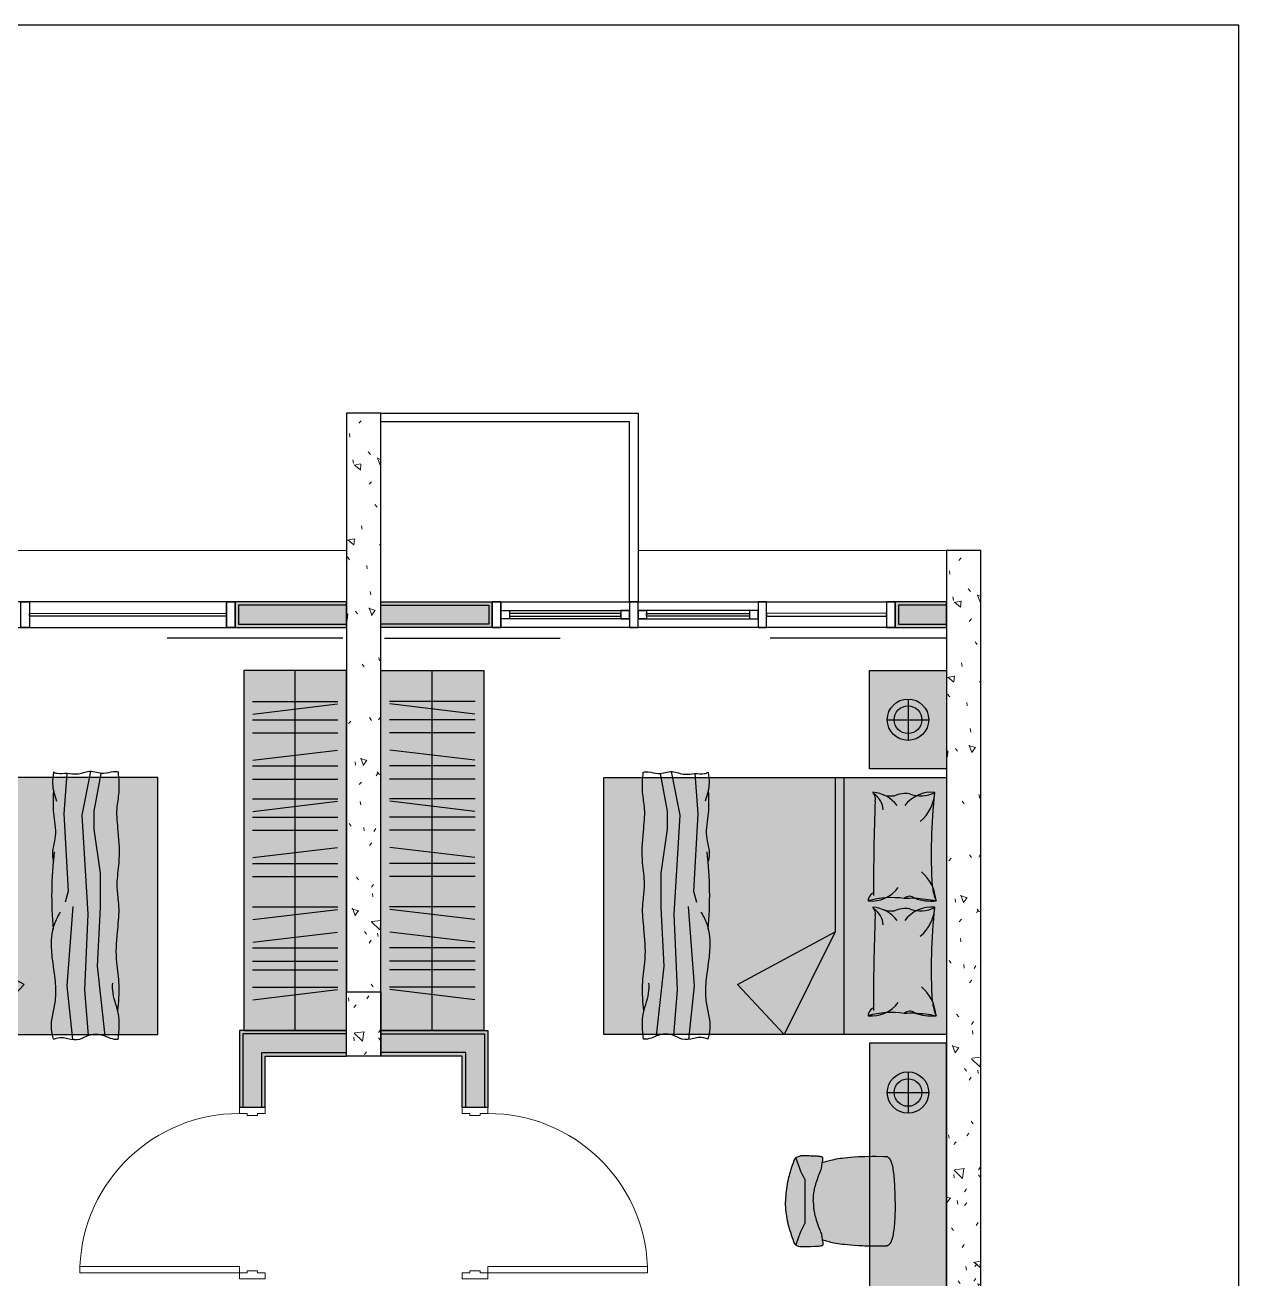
# Model space of a CAD drawing. Header units: millimetres. Extents: x 138979 to 257434, y 2210 to 57479.
# Drawn here: x 250354 to 257434, y 25142 to 32457 of the extents above; entities that cross this region are included whole.
import ezdxf

# ---------------------------------------------------------------- set-up
doc = ezdxf.new("R2010")
doc.units = ezdxf.units.MM
for name, color, linetype, lineweight in [('DOOR', 8, 'Continuous', 9), ('DOOR-CUT', 6, 'Continuous', 9), ('FLOOR', 6, 'Continuous', 9), ('WALL-FILL-4', 254, 'Continuous', 9), ('WALL-RETCUT-1', 1, 'Continuous', 25)]:
    doc.layers.add(name, color=color, linetype=linetype, lineweight=lineweight)
for name, color, linetype in [('GAR-DOOR', 4, 'Continuous'), ('GAR-FFE', 1, 'Continuous'), ('GAR-WINDOW', 4, 'Continuous')]:
    doc.layers.add(name, color=color, linetype=linetype)
doc.linetypes.add('BATTING', pattern='A,0.00254,-2.54,[134,ltypeshp.shx,S=2.54,R=0,X=-2.54,Y=0],-5.08,[134,ltypeshp.shx,S=2.54,R=180,X=2.54,Y=0],-2.54', length=10.16254)
pattern_1 = [(50, (215745.34, 15644.05), (437.242, -38.254), [45.72, -502.92]), (355, (215745.34, 15644.05), (-84.58, 458.537), [36.576, -402.336]), (100.451, (215781.78, 15640.86), (352.66, 420.28), [38.856, -427.416]), (46.184, (215745.34, 15765.97), (650.59, -100.9), [68.58, -754.38]), (96.636, (215799.56, 15757.56), (569.77, 593.83), [58.28, -641.12]), (351.184, (215745.34, 15766), (569.77, 593.82), [54.86, -603.5]), (21, (215806.3, 15735.5), (363.875, -245.437), [45.72, -502.92]), (326, (215806.3, 15735.5), (148.325, 442.05), [36.576, -402.336]), (71.451, (215836.62, 15715.04), (512.2, 196.61), [38.856, -427.416]), (37.5, (215745.34, 15644.05), (7.413, 202.932), [20.117, -377.342, 20.117, -792.175]), (37.5, (215745.34, 15644.05), (7.413, 202.932), [-417.576, -388.315, 20.117, -383.743]), (7.5, (215745.34, 15644.05), (160.367, 240.433), [20.117, -212.75, 20.117, -522.122]), (7.5, (215745.34, 15644.05), (160.367, 240.433), [-252.984, -368.198, 20.117, -133.807]), (327.5, (215609.4, 15644.05), (325.418, -13.749), [20.117, -132.283, 20.117, -1086.307]), (327.5, (215609.4, 15644.05), (325.418, -13.749), [-172.517, -455.37, 20.117, -610.82]), (317.5, (215548.44, 15644.05), (355.51, 61.024), [20.117, -178.003, 20.117, -743.712]), (317.5, (215548.44, 15644.05), (355.51, 61.024), [-218.237, -295.656, 20.117, -427.94])]

# ---------------------------------------------------------------- blocks, each defined once
blk = doc.blocks.new('A$Cc546654d')
at = {"layer": 'GAR-FFE', "extrusion": (0.022773, -0.026324, 0.999394)}
for p, q in [((0.2, 947.1, 5.6), (292.3, 1219.1, 6.1)), ((292.3, 1219.1, 6.1), (599.9, 649.8, -15.9)), ((599.9, 649.8, -15.9), (0.2, 947.1, 5.6)), ((1500, 649.8, -36.4), (599.9, 649.8, -15.9))]:
    blk.add_line(p, q, dxfattribs=at)
at = {"layer": 'GAR-FFE', "ltscale": 100000, "extrusion": (0.022773, -0.026324, 0.999394)}
blk.add_line((1500, 599.8, -37.7), (0, 599.8, -3.6), dxfattribs=at)
at = {"layer": 'GAR-FFE', "elevation": -3.6}
blk.add_lwpolyline([(1500, 0), (0, 0), (0, 2000), (1500, 2000)], close=True, dxfattribs=at)
at = {"layer": 'GAR-FFE', "extrusion": (0.022773, -0.026324, 0.999394)}
for points, elevation in [([(200, -65.1, -0.040806), (606.4, -435.8, -0.040806)], -25.2), ([(706.9, -503.4, -0.040806), (1113.4, -874.1, -0.040806)], -10)]:
    blk.add_lwpolyline(points, format="xyb", dxfattribs=dict(at, elevation=elevation))
for centre, radius, start, end in [((516, 132.1, -25.2), 194.1, 133.23035, 192.54922), ((-65.8, 481.9, -25.2), 494.9, 310.41323, 335.09602), ((343.3, 232.9, -25.2), 56.9, 350.57914, 45.64947), ((210.4, 100.2, -25.2), 244.6, 40.77866, 45.10742), ((1023, -306.2, -10), 194.1, 133.23035, 192.54922), ((441.2, 43.6, -10), 494.9, 310.41323, 335.09602), ((850.3, -205.4, -10), 56.9, 350.57914, 45.64947), ((717.4, -338.1, -10), 244.6, 40.77866, 45.10742), ((-10668.5, -12462.6, -25.2), 16831.9, 47.06818, 48.94633), ((800.2, -43.5, -25.2), 122.1, 232.64595, 285.49233), ((707.1, -24.5, -25.2), 194.1, 265.69142, 314.8022), ((843.8, -101.9, -25.2), 60.2, 217.75009, 270.02126), ((893.6, -351.7, -25.2), 183.1, 122.89028, 143.89704), ((-10161.6, -12900.9, -10), 16831.9, 47.06818, 48.94633), ((1307.1, -481.8, -10), 122.1, 232.64595, 285.49233), ((1214.1, -462.8, -10), 194.1, 265.69142, 314.8022), ((1350.8, -540.2, -10), 60.2, 217.75009, 270.02126), ((1400.6, -790, -10), 183.1, 122.89028, 143.89704), ((585.9, -192.2, -25.2), 167.9, 311.58357, 342.10336), ((1092.9, -630.5, -10), 167.9, 311.58357, 342.10336), ((-1596.6, 1566, -25.2), 2358.6, 320.23268, 321.72978), ((210.7, 101.5, -25.2), 44.6, 276.94898, 4.64673), ((473.5, -294.4, -25.2), 194.1, 313.23035, 12.54922), ((-1089.7, 1127.7, -10), 2358.6, 320.23268, 321.72978), ((717.6, -336.8, -10), 44.6, 276.94898, 4.64673), ((980.4, -732.7, -10), 194.1, 313.23035, 12.54922), ((372, -208.3, -25.2), 308, 120.42614, 143.81548), ((-925.5, 1226.6, -25.2), 1634.1, 309.93114, 314.31048), ((270.2, 169.2, -25.2), 244.6, 233.13323, 278.70142), ((779.1, -262.5, -25.2), 244.6, 179.53922, 225.10742), ((778.6, -474.4, -25.2), 176.5, 117.42206, 167.34668), ((879, -646.6, -10), 308, 120.42614, 143.81548), ((-418.5, 788.3, -10), 1634.1, 309.93114, 314.31048), ((777.1, -269.1, -10), 244.6, 233.13323, 278.70142), ((1286, -700.8, -10), 244.6, 179.53922, 225.10742), ((1285.6, -912.7, -10), 176.5, 117.42206, 167.34668), ((30.5, -305.8, -25.2), 294.4, 54.85336, 71.60247), ((537.5, -744.1, -10), 294.4, 54.85336, 71.60247)]:
    blk.add_arc(centre, radius, start, end, dxfattribs=at)
blk = doc.blocks.new('throwblanket1')
at = {"layer": 'GAR-FFE'}
for points in [[(161100.5, 30992.7), (161070.6, 30711.5), (161103.1, 30292.8)], [(161194.2, 29583.5), (161147.9, 29812.5), (161179.1, 30334.3), (161162.8, 30731.8), (161180.8, 30972.4)], [(161270.2, 30974.4), (161230.6, 30607.2), (161246.9, 30298.3), (161246.9, 30117.7), (161213, 29886), (161213, 29792.1), (161249.3, 29593.1)], [(161069.1, 29593.6), (161053.9, 29805.8), (161075.6, 30213.3), (161060.4, 30269.6)]]:
    blk.add_lwpolyline(points, dxfattribs=at)
blk.add_arc((162998.9, 30239.4), 2008, 175.018, 186.68133, dxfattribs=at)
blk.add_open_spline([(160998.5, 30990.6), (160994.2, 30972.7), (160978.1, 30905.8), (161034.3, 30750), (160981.6, 30568.5), (160990.2, 30404.9), (161023.2, 30343.6), (161035.6, 30323.3)], degree=3, knots=[0, 0, 0, 0, 54.790213, 204.340685, 469.628493, 608.302531, 678.940872, 678.940872, 678.940872, 678.940872], dxfattribs=at)
for points in [[(160998.5, 30990.6), (161044.6, 30982.2), (161073.6, 30987.9), (161137.7, 30990.6), (161184.3, 30971.1), (161251.7, 30968.2), (161276.4, 30976.9), (161317.7, 30990.6), (161339.5, 30990.6)], [(161339.5, 30990.6), (161339.5, 30853.6), (161310.2, 30734.2), (161310.2, 30697)], [(161337, 30842.4), (161344.4, 30706.4), (161331.6, 30587.6), (161334.9, 30428.6), (161343.7, 30305.9), (161339.5, 30252.5), (161334.1, 30176), (161343.7, 30064.1), (161339.5, 29899.1), (161333.3, 29778.4), (161343.7, 29693.1), (161340.5, 29585.6)], [(160998.5, 29687.1), (160998.5, 29801.7), (161008.4, 29922.8), (160993.9, 30029.4), (160998.5, 30055.9)], [(160999.1, 29586.6), (160993.8, 29646.8), (161014.5, 29738.9)], [(161340.5, 29585.6), (161314, 29584.2), (161262.3, 29593.6), (161188, 29583.5), (161122.1, 29597.6), (161068.8, 29593.6), (161017.9, 29594.2), (160999.1, 29586.6)]]:
    blk.add_spline(points, degree=3, dxfattribs=at)
blk = doc.blocks.new('Queen Bed')
at = {"layer": 'GAR-FFE', "true_color": 0xffffff}
h = blk.add_hatch(color=7, dxfattribs=at)
h.dxf.hatch_style = 1
h.paths.add_polyline_path([(63016.8, -43607.3), (65016.8, -43607.3), (65016.8, -45107.3), (63016.8, -45107.3)])
at = {"layer": 'GAR-FFE'}
blk.add_lwpolyline([(65016.8, -45107.3), (65016.8, -43607.3), (63016.8, -43607.3), (63016.8, -45107.3)], close=True, dxfattribs=at)
at = {"layer": 'GAR-FFE', "xscale": -1.108729544521986, "yscale": 1.108729544521986, "zscale": 1.108729544521986}
blk.add_blockref('throwblanket1', (242130.3, -77942, 32.1), dxfattribs=at)
at = {"layer": 'GAR-FFE', "xscale": -1, "rotation": 90}
blk.add_blockref('A$Cc546654d', (65016.8, -43607.3, 3.6), dxfattribs=at)
blk = doc.blocks.new('floor lamp')
at = {"layer": 'GAR-FFE'}
for p, q in [((103182.3, -185306.5), (103182.3, -185628.5)), ((103021.4, -185467.5), (103343.3, -185467.5))]:
    blk.add_line(p, q, dxfattribs=at)
for radius in [161, 107.2]:
    blk.add_circle((103182.3, -185467.5), radius, dxfattribs=at)
blk = doc.blocks.new('study chair 02')
at = {"layer": 'GAR-FFE', "true_color": 0xffffff}
h = blk.add_hatch(color=7, dxfattribs=at)
h.dxf.hatch_style = 1
h.paths.add_polyline_path([(-477592.6, -44301), (-477599.4, -44299.6), (-477606.2, -44298.2), (-477613, -44297), (-477619.9, -44296), (-477626.7, -44295.1), (-477633.8, -44294.5), (-477640.9, -44294.1), (-477648, -44293.8), (-477662.2, -44293.5), (-477665.7, -44293.5), (-477669.2, -44293.5), (-477683.4, -44293.8), (-477690.5, -44294.1), (-477697.6, -44294.5), (-477704.7, -44295.1), (-477711.6, -44296), (-477718.4, -44297), (-477725.2, -44298.2), (-477732, -44299.6), (-477738.8, -44301), (-477748, -44303.2), (-477757.1, -44305.5), (-477766.1, -44308.1), (-477775.2, -44310.8), (-477784.1, -44313.7), (-477796.1, -44318), (-477813.9, -44324.7), (-477838.3, -44334), (-477844.6, -44336.3), (-477850.9, -44338.4), (-477857.3, -44340.3), (-477860.5, -44341.2), (-477863.7, -44342), (-477867, -44342.7), (-477870.2, -44343.3), (-477875.4, -44344.1), (-477886, -44345.4), (-477890.3, -44345.9), (-477897.7, -44370.7), (-477902.5, -44387.8), (-477904.7, -44396.4), (-477906.8, -44405), (-477908.7, -44413.6), (-477911.1, -44425.8), (-477913.2, -44438), (-477915, -44450.3), (-477916.7, -44462.6), (-477918.1, -44474.9), (-477919.9, -44492.2), (-477921.5, -44509.5), (-477923.3, -44532.5), (-477924.8, -44557), (-477925.9, -44581.5), (-477926.3, -44593.7), (-477926.6, -44636.5), (-477926.6, -44659.3), (-477926.5, -44704.8), (-477926.5, -44709.1), (-477926.5, -44713.3), (-477926.3, -44716.1), (-477926.1, -44718.9), (-477925.9, -44720.3), (-477925.7, -44721.7), (-477925.5, -44723), (-477925.1, -44724.3), (-477924.7, -44725.6), (-477924.3, -44726.5), (-477923.9, -44727.4), (-477923.3, -44728.5), (-477922.5, -44729.8), (-477921.6, -44731), (-477920.4, -44732.6), (-477919.3, -44733.9), (-477918.2, -44735.1), (-477917, -44736.3), (-477915.8, -44737.4), (-477914.5, -44738.5), (-477913, -44739.7), (-477911.4, -44740.9), (-477909.8, -44742), (-477908.1, -44743), (-477906.4, -44744), (-477904.7, -44744.9), (-477901.1, -44746.7), (-477897.5, -44748.2), (-477893.1, -44750), (-477888.6, -44751.5), (-477884.1, -44752.9), (-477879.5, -44754.2), (-477874.9, -44755.4), (-477870.3, -44756.4), (-477861, -44758.3), (-477851.6, -44759.8), (-477840.6, -44761.5), (-477829.6, -44762.9), (-477818.5, -44764.2), (-477807.5, -44765.4), (-477796.4, -44766.3), (-477780.9, -44767.4), (-477765.3, -44768.3), (-477744.6, -44769.3), (-477713, -44770.5), (-477697.3, -44770.9), (-477681.5, -44771.1), (-477665.7, -44771), (-477649.9, -44771.1), (-477634.2, -44770.9), (-477618.4, -44770.5), (-477586.8, -44769.3), (-477566.1, -44768.3), (-477550.5, -44767.4), (-477535, -44766.3), (-477524, -44765.4), (-477512.9, -44764.2), (-477501.9, -44762.9), (-477490.8, -44761.5), (-477479.8, -44759.8), (-477470.5, -44758.3), (-477461.1, -44756.4), (-477456.5, -44755.4), (-477451.9, -44754.2), (-477447.4, -44752.9), (-477442.8, -44751.5), (-477438.4, -44750), (-477433.9, -44748.2), (-477430.3, -44746.7), (-477426.8, -44744.9), (-477425, -44744), (-477423.3, -44743), (-477421.7, -44742), (-477420, -44740.9), (-477418.5, -44739.7), (-477416.9, -44738.5), (-477415.7, -44737.4), (-477414.4, -44736.3), (-477413.2, -44735.1), (-477412.1, -44733.9), (-477411, -44732.6), (-477409.8, -44731), (-477408.9, -44729.8), (-477408.1, -44728.5), (-477407.5, -44727.4), (-477407.1, -44726.5), (-477406.7, -44725.6), (-477406.3, -44724.3), (-477405.9, -44723), (-477405.7, -44721.7), (-477405.5, -44720.3), (-477405.3, -44718.9), (-477405.1, -44716.1), (-477405, -44713.3), (-477404.9, -44709.1), (-477404.9, -44704.8), (-477404.8, -44659.3), (-477404.8, -44636.5), (-477405.1, -44593.7), (-477405.5, -44581.5), (-477406.6, -44557), (-477408.1, -44532.5), (-477409.9, -44509.5), (-477411.5, -44492.2), (-477413.3, -44474.9), (-477414.8, -44462.6), (-477416.4, -44450.3), (-477418.2, -44438), (-477420.3, -44425.8), (-477422.7, -44413.6), (-477424.7, -44405), (-477426.7, -44396.4), (-477429, -44387.8), (-477433.7, -44370.7), (-477441.1, -44345.9), (-477445.4, -44345.4), (-477456, -44344.1), (-477461.2, -44343.3), (-477464.5, -44342.7), (-477467.7, -44342), (-477470.9, -44341.2), (-477474.1, -44340.3), (-477480.5, -44338.4), (-477486.8, -44336.3), (-477493.1, -44334), (-477517.5, -44324.7), (-477535.3, -44318), (-477547.3, -44313.7), (-477556.3, -44310.8), (-477565.3, -44308.1), (-477574.3, -44305.5), (-477583.5, -44303.2)])
h.paths.add_polyline_path([(-477401.8, -44299.6), (-477401.1, -44277.9), (-477400.7, -44267.1), (-477400.5, -44256.2), (-477400.5, -44240.5), (-477401, -44216.8), (-477401.1, -44215, 0.143964), (-477408.9, -44194.3, 0.082443), (-477536.5, -44244.2), (-477795, -44244.2, 0.081978), (-477921.8, -44194.5, 0.162889), (-477930.5, -44219.5), (-477930.9, -44241.3), (-477930.9, -44256.2), (-477930.7, -44267.1), (-477930.4, -44277.9), (-477929.6, -44299.6), (-477929.2, -44312.1), (-477928.8, -44318.3), (-477928.3, -44324.5), (-477927.6, -44330.7), (-477927, -44334.3), (-477926.4, -44337.9), (-477926, -44339.7), (-477925.6, -44341.5), (-477925.3, -44342.3), (-477925, -44343), (-477924.7, -44343.7), (-477924.4, -44344.4), (-477924, -44345.1), (-477923.6, -44345.7), (-477923.1, -44346.4), (-477922.9, -44346.7), (-477922.6, -44347), (-477922.3, -44347.2), (-477922, -44347.4), (-477921.7, -44347.6), (-477921.4, -44347.8), (-477920.8, -44348), (-477919.5, -44348.5), (-477918.7, -44348.7), (-477917.6, -44349), (-477916.6, -44349.2), (-477915.5, -44349.3), (-477914.4, -44349.4), (-477913.3, -44349.4), (-477912.2, -44349.4), (-477910, -44349.3), (-477907.8, -44349.1), (-477905.6, -44348.7), (-477896.7, -44346.9), (-477890.3, -44345.9), (-477890.3, -44345.9), (-477886, -44345.4), (-477875.4, -44344.1), (-477870.2, -44343.3), (-477867, -44342.7), (-477863.7, -44342), (-477860.5, -44341.2), (-477857.3, -44340.3), (-477850.9, -44338.4), (-477844.6, -44336.3), (-477838.3, -44334), (-477813.9, -44324.7), (-477796.1, -44318), (-477784.1, -44313.7), (-477775.2, -44310.8), (-477766.1, -44308.1), (-477757.1, -44305.5), (-477748, -44303.2), (-477738.8, -44301), (-477732, -44299.6), (-477725.2, -44298.2), (-477718.4, -44297), (-477711.6, -44296), (-477704.7, -44295.1), (-477697.6, -44294.5), (-477690.5, -44294.1), (-477683.4, -44293.8), (-477669.2, -44293.5), (-477665.7, -44293.5), (-477662.2, -44293.5), (-477648, -44293.8), (-477640.9, -44294.1), (-477633.8, -44294.5), (-477626.7, -44295.1), (-477619.9, -44296), (-477613, -44297), (-477606.2, -44298.2), (-477599.4, -44299.6), (-477592.6, -44301), (-477583.5, -44303.2), (-477574.3, -44305.5), (-477565.3, -44308.1), (-477556.3, -44310.8), (-477547.3, -44313.7), (-477535.3, -44318), (-477517.5, -44324.7), (-477493.1, -44334), (-477486.8, -44336.3), (-477480.5, -44338.4), (-477474.1, -44340.3), (-477470.9, -44341.2), (-477467.7, -44342), (-477464.5, -44342.7), (-477461.2, -44343.3), (-477456, -44344.1), (-477445.4, -44345.4), (-477440.1, -44346), (-477434.7, -44346.9), (-477425.8, -44348.7), (-477423.6, -44349.1), (-477421.4, -44349.3), (-477419.2, -44349.4), (-477418.1, -44349.4), (-477417, -44349.4), (-477415.9, -44349.3), (-477414.9, -44349.2), (-477413.8, -44349), (-477412.7, -44348.7), (-477411.9, -44348.5), (-477410.6, -44348), (-477410, -44347.8), (-477409.7, -44347.6), (-477409.4, -44347.4), (-477409.1, -44347.2), (-477408.8, -44347), (-477408.5, -44346.7), (-477408.3, -44346.4), (-477407.8, -44345.7), (-477407.4, -44345.1), (-477407, -44344.4), (-477406.7, -44343.7), (-477406.4, -44343), (-477406.1, -44342.3), (-477405.8, -44341.5), (-477405.4, -44339.7), (-477405, -44337.9), (-477404.4, -44334.3), (-477403.8, -44330.7), (-477403.1, -44324.5), (-477402.6, -44318.3), (-477402.3, -44312.1)])
h.paths.add_polyline_path([(-477605.5, -44135), (-477619, -44133.7), (-477632.5, -44132.6), (-477646, -44131.9), (-477659.5, -44131.5), (-477665.7, -44131.5), (-477671.9, -44131.5), (-477685.4, -44131.9), (-477698.9, -44132.6), (-477712.4, -44133.7), (-477725.9, -44135), (-477739.4, -44136.7), (-477752.8, -44138.7), (-477766.1, -44141), (-477779.4, -44143.6), (-477792.6, -44146.5), (-477805.8, -44149.7), (-477815.7, -44152.3), (-477825.5, -44155.1), (-477835.3, -44157.9), (-477845.1, -44160.9), (-477864.5, -44167.2), (-477883.8, -44173.9), (-477903, -44180.8, 0.141569), (-477921.8, -44194.5, -0.081978), (-477795, -44244.2), (-477536.5, -44244.2, -0.082443), (-477408.9, -44194.3, 0.118043), (-477423, -44182.7), (-477443.3, -44175.4), (-477463.7, -44168.3), (-477484.2, -44161.6), (-477494.5, -44158.4), (-477504.8, -44155.4), (-477515.2, -44152.5), (-477525.6, -44149.7), (-477538.8, -44146.5), (-477552, -44143.6), (-477565.3, -44141), (-477578.7, -44138.7), (-477592.1, -44136.7)])
at = {"layer": 'GAR-FFE'}
blk.add_line((-477795, -44244.2), (-477536.5, -44244.2), dxfattribs=at)
for points in [[(-477903, -44180.8), (-477883.8, -44173.9), (-477864.5, -44167.2), (-477845.1, -44160.9), (-477835.3, -44157.9), (-477825.5, -44155.1), (-477815.7, -44152.3), (-477805.8, -44149.7), (-477792.6, -44146.5), (-477779.4, -44143.6), (-477766.1, -44141), (-477752.8, -44138.7), (-477739.4, -44136.7), (-477725.9, -44135), (-477712.4, -44133.7), (-477698.9, -44132.6), (-477685.4, -44131.9), (-477671.9, -44131.5), (-477665.7, -44131.5)], [(-477423, -44182.7), (-477443.3, -44175.4), (-477463.7, -44168.3), (-477484.2, -44161.6), (-477494.5, -44158.4), (-477504.8, -44155.4), (-477515.2, -44152.5), (-477525.6, -44149.7), (-477538.8, -44146.5), (-477552, -44143.6), (-477565.3, -44141), (-477578.7, -44138.7), (-477592.1, -44136.7), (-477605.5, -44135), (-477619, -44133.7), (-477632.5, -44132.6), (-477646, -44131.9), (-477659.5, -44131.5), (-477665.7, -44131.5)], [(-477665.7, -44293.5), (-477669.2, -44293.5), (-477683.4, -44293.8), (-477690.5, -44294.1), (-477697.6, -44294.5), (-477704.7, -44295.1), (-477711.6, -44296), (-477718.4, -44297), (-477725.2, -44298.2), (-477732, -44299.6), (-477738.8, -44301), (-477748, -44303.2), (-477757.1, -44305.5), (-477766.1, -44308.1), (-477775.2, -44310.8), (-477784.1, -44313.7), (-477796.1, -44318), (-477813.9, -44324.7), (-477838.3, -44334), (-477844.6, -44336.3), (-477850.9, -44338.4), (-477857.3, -44340.3), (-477860.5, -44341.2), (-477863.7, -44342), (-477867, -44342.7), (-477870.2, -44343.3), (-477875.4, -44344.1), (-477886, -44345.4), (-477891.3, -44346), (-477896.7, -44346.9), (-477905.6, -44348.7), (-477907.8, -44349.1), (-477910, -44349.3), (-477912.2, -44349.4), (-477913.3, -44349.4), (-477914.4, -44349.4), (-477915.5, -44349.3), (-477916.6, -44349.2), (-477917.6, -44349), (-477918.7, -44348.7), (-477919.5, -44348.5), (-477920.8, -44348), (-477921.4, -44347.8), (-477921.7, -44347.6), (-477922, -44347.4), (-477922.3, -44347.2), (-477922.6, -44347), (-477922.9, -44346.7), (-477923.1, -44346.4), (-477923.6, -44345.7), (-477924, -44345.1), (-477924.4, -44344.4), (-477924.7, -44343.7), (-477925, -44343), (-477925.3, -44342.3), (-477925.6, -44341.5), (-477926, -44339.7), (-477926.4, -44337.9), (-477927, -44334.3), (-477927.6, -44330.7), (-477928.3, -44324.5), (-477928.8, -44318.3), (-477929.2, -44312.1), (-477929.6, -44299.6), (-477930.4, -44277.9), (-477930.7, -44267.1), (-477930.9, -44256.2), (-477930.9, -44241.3), (-477930.5, -44218.8)], [(-477665.7, -44293.5), (-477662.2, -44293.5), (-477648, -44293.8), (-477640.9, -44294.1), (-477633.8, -44294.5), (-477626.7, -44295.1), (-477619.9, -44296), (-477613, -44297), (-477606.2, -44298.2), (-477599.4, -44299.6), (-477592.6, -44301), (-477583.5, -44303.2), (-477574.3, -44305.5), (-477565.3, -44308.1), (-477556.3, -44310.8), (-477547.3, -44313.7), (-477535.3, -44318), (-477517.5, -44324.7), (-477493.1, -44334), (-477486.8, -44336.3), (-477480.5, -44338.4), (-477474.1, -44340.3), (-477470.9, -44341.2), (-477467.7, -44342), (-477464.5, -44342.7), (-477461.2, -44343.3), (-477456, -44344.1), (-477445.4, -44345.4), (-477440.1, -44346), (-477434.7, -44346.9), (-477425.8, -44348.7), (-477423.6, -44349.1), (-477421.4, -44349.3), (-477419.2, -44349.4), (-477418.1, -44349.4), (-477417, -44349.4), (-477415.9, -44349.3), (-477414.9, -44349.2), (-477413.8, -44349), (-477412.7, -44348.7), (-477411.9, -44348.5), (-477410.6, -44348), (-477410, -44347.8), (-477409.7, -44347.6), (-477409.4, -44347.4), (-477409.1, -44347.2), (-477408.8, -44347), (-477408.5, -44346.7), (-477408.3, -44346.4), (-477407.8, -44345.7), (-477407.4, -44345.1), (-477407, -44344.4), (-477406.7, -44343.7), (-477406.4, -44343), (-477406.1, -44342.3), (-477405.8, -44341.5), (-477405.4, -44339.7), (-477405, -44337.9), (-477404.4, -44334.3), (-477403.8, -44330.7), (-477403.1, -44324.5), (-477402.6, -44318.3), (-477402.3, -44312.1), (-477401.8, -44299.6), (-477401.1, -44277.9), (-477400.7, -44267.1), (-477400.5, -44256.2), (-477400.5, -44240.5), (-477401, -44216.8), (-477401.1, -44215)], [(-477665.7, -44771), (-477681.5, -44771.1), (-477697.3, -44770.9), (-477713, -44770.5), (-477744.6, -44769.3), (-477765.3, -44768.3), (-477780.9, -44767.4), (-477796.4, -44766.3), (-477807.5, -44765.4), (-477818.5, -44764.2), (-477829.6, -44762.9), (-477840.6, -44761.5), (-477851.6, -44759.8), (-477861, -44758.3), (-477870.3, -44756.4), (-477874.9, -44755.4), (-477879.5, -44754.2), (-477884.1, -44752.9), (-477888.6, -44751.5), (-477893.1, -44750), (-477897.5, -44748.2), (-477901.1, -44746.7), (-477904.7, -44744.9), (-477906.4, -44744), (-477908.1, -44743), (-477909.8, -44742), (-477911.4, -44740.9), (-477913, -44739.7), (-477914.5, -44738.5), (-477915.8, -44737.4), (-477917, -44736.3), (-477918.2, -44735.1), (-477919.3, -44733.9), (-477920.4, -44732.6), (-477921.6, -44731), (-477922.5, -44729.8), (-477923.3, -44728.5), (-477923.9, -44727.4), (-477924.3, -44726.5), (-477924.7, -44725.6), (-477925.1, -44724.3), (-477925.5, -44723), (-477925.7, -44721.7), (-477925.9, -44720.3), (-477926.1, -44718.9), (-477926.3, -44716.1), (-477926.5, -44713.3), (-477926.5, -44709.1), (-477926.5, -44704.8), (-477926.6, -44659.3), (-477926.6, -44636.5), (-477926.3, -44593.7), (-477925.9, -44581.5), (-477924.8, -44557), (-477923.3, -44532.5), (-477921.5, -44509.5), (-477919.9, -44492.2), (-477918.1, -44474.9), (-477916.7, -44462.6), (-477915, -44450.3), (-477913.2, -44438), (-477911.1, -44425.8), (-477908.7, -44413.6), (-477906.8, -44405), (-477904.7, -44396.4), (-477902.5, -44387.8), (-477897.7, -44370.7), (-477890.3, -44345.8)], [(-477665.7, -44771), (-477649.9, -44771.1), (-477634.2, -44770.9), (-477618.4, -44770.5), (-477586.8, -44769.3), (-477566.1, -44768.3), (-477550.5, -44767.4), (-477535, -44766.3), (-477524, -44765.4), (-477512.9, -44764.2), (-477501.9, -44762.9), (-477490.8, -44761.5), (-477479.8, -44759.8), (-477470.5, -44758.3), (-477461.1, -44756.4), (-477456.5, -44755.4), (-477451.9, -44754.2), (-477447.4, -44752.9), (-477442.8, -44751.5), (-477438.4, -44750), (-477433.9, -44748.2), (-477430.3, -44746.7), (-477426.8, -44744.9), (-477425, -44744), (-477423.3, -44743), (-477421.7, -44742), (-477420, -44740.9), (-477418.5, -44739.7), (-477416.9, -44738.5), (-477415.7, -44737.4), (-477414.4, -44736.3), (-477413.2, -44735.1), (-477412.1, -44733.9), (-477411, -44732.6), (-477409.8, -44731), (-477408.9, -44729.8), (-477408.1, -44728.5), (-477407.5, -44727.4), (-477407.1, -44726.5), (-477406.7, -44725.6), (-477406.3, -44724.3), (-477405.9, -44723), (-477405.7, -44721.7), (-477405.5, -44720.3), (-477405.3, -44718.9), (-477405.1, -44716.1), (-477405, -44713.3), (-477404.9, -44709.1), (-477404.9, -44704.8), (-477404.8, -44659.3), (-477404.8, -44636.5), (-477405.1, -44593.7), (-477405.5, -44581.5), (-477406.6, -44557), (-477408.1, -44532.5), (-477409.9, -44509.5), (-477411.5, -44492.2), (-477413.3, -44474.9), (-477414.8, -44462.6), (-477416.4, -44450.3), (-477418.2, -44438), (-477420.3, -44425.8), (-477422.7, -44413.6), (-477424.7, -44405), (-477426.7, -44396.4), (-477429, -44387.8), (-477433.7, -44370.7), (-477441.1, -44345.8)]]:
    blk.add_lwpolyline(points, dxfattribs=at)
for centre, radius, start, end in [((-477888.7, -44220), 41.8, 110.09649, 178.62767), ((-478009.1, -44603.5), 418.2, 59.19966, 78.05166), ((-477322.3, -44603.5), 418.2, 101.94834, 120.80034), ((-477440.2, -44218), 39.2, 358.64273, 64.04913)]:
    blk.add_arc(centre, radius, start, end, dxfattribs=at)
blk = doc.blocks.new('AM DSW-Single Leaf Timber Door - DSW _1000 X 2400_-2263062-L36-L44_ L47-L59 _HIGH STACK_ WIP')
at = {"layer": 'DOOR'}
blk.add_arc((465, -75.8), 930, 179.95055, 267.65985, dxfattribs=at)
at = {"layer": 'DOOR-CUT'}
for p, q in [((-500, 75), (-465, 75)), ((-500, -75), (-500, 75)), ((-465, 75), (-465, 30)), ((465, 75), (500, 75)), ((465, 30), (465, 75)), ((500, 75), (500, -75)), ((-465, 30), (-453, 30)), ((-453, 30), (-453, -30)), ((453, 30), (465, 30)), ((453, -30), (453, 30)), ((-453, -30), (-465, -30)), ((-465, -30), (-465, -75)), ((465, -30), (453, -30)), ((465, -75), (465, -30)), ((-465, -75), (-500, -75)), ((427, -75), (465, -75)), ((427, -1005), (427, -75)), ((465, -75), (465, -1005)), ((500, -75), (465, -75)), ((465, -1005), (427, -1005))]:
    blk.add_line(p, q, dxfattribs=at)
blk = doc.blocks.new('AM DSW-Single Leaf Timber Door - DSW _1000 X 2400_-2263063-L36-L44_ L47-L59 _HIGH STACK_ WIP')
at = {"layer": 'DOOR'}
blk.add_arc((465, 75.8), 930, 92.34015, 180.04945, dxfattribs=at)
at = {"layer": 'DOOR-CUT'}
for p, q in [((427, 1005), (427, 75)), ((465, 1005), (427, 1005)), ((465, 75), (465, 1005)), ((-465, 75), (-500, 75)), ((-500, 75), (-500, -75)), ((-465, 30), (-465, 75)), ((427, 75), (465, 75)), ((500, 75), (465, 75)), ((465, 75), (465, 30)), ((500, -75), (500, 75)), ((-453, 30), (-465, 30)), ((-453, -30), (-453, 30)), ((465, 30), (453, 30)), ((453, 30), (453, -30)), ((-465, -75), (-465, -30)), ((-465, -30), (-453, -30)), ((453, -30), (465, -30)), ((465, -30), (465, -75)), ((-500, -75), (-465, -75)), ((465, -75), (500, -75))]:
    blk.add_line(p, q, dxfattribs=at)
blk = doc.blocks.new('Type E2')
h = blk.add_hatch(color=9)
h.dxf.hatch_style = 1
h.paths.add_polyline_path([(212395.3, 15844), (212395.3, 16469), (211947.3, 16469), (211947.3, 16319), (212245.3, 16319), (212245.3, 15844)])
h = blk.add_hatch(color=9)
h.dxf.hatch_style = 1
h.paths.add_polyline_path([(214875.3, 15844.1), (214875.3, 16474.1), (214765.3, 16474.1), (214765.3, 15844.1)], flags=17)
h.paths.add_polyline_path([(214895.3, 15844.1), (214895.3, 16494.1), (214745.3, 16494.1), (214745.3, 15844.1), (214765.3, 15844.1), (214765.3, 16474.1), (214875.3, 16474.1), (214875.3, 15844.1)])
h = blk.add_hatch(color=9)
h.dxf.hatch_style = 1
h.paths.add_polyline_path([(212395.3, 15644), (212395.3, 15019), (211945.3, 15019.1), (211945.3, 15169.1), (212245.3, 15169), (212245.3, 15644)])
h = blk.add_hatch(color=9)
h.dxf.hatch_style = 1
h.paths.add_polyline_path([(214875.3, 15644), (214875.3, 15014), (214765.3, 15014), (214765.3, 15644)], flags=17)
h.paths.add_polyline_path([(214895.3, 15644), (214895.3, 14994), (214745.3, 14994), (214745.3, 15644), (214765.3, 15644), (214765.3, 15014), (214875.3, 15014), (214875.3, 15644)])
h = blk.add_hatch(color=9)
h.dxf.hatch_style = 1
h.paths.add_polyline_path([(214875.3, 12344), (214875.3, 12624), (214765.3, 12624), (214765.3, 12344)], flags=17)
h.paths.add_polyline_path([(214895.3, 12344), (214895.3, 12644), (214745.3, 12644), (214745.3, 12344), (214765.3, 12344), (214765.3, 12624), (214875.3, 12624), (214875.3, 12344)])
at = {"layer": 'WALL-FILL-4'}
h = blk.add_hatch(dxfattribs=at)
h.set_pattern_fill('FP_118', color=256, angle=-490, style=0, pattern_type=2)
h.set_pattern_definition(pattern_1)
h.paths.add_polyline_path([(212620.3, 15844.1), (212620.3, 15644.1), (212245.3, 15644.1), (212245.3, 15844.1)])
h = blk.add_hatch(dxfattribs=at)
h.set_pattern_fill('FP_118', color=256, angle=-490, style=0, pattern_type=2)
h.set_pattern_definition(pattern_1)
h.paths.add_polyline_path([(212620.3, 15844.1), (212620.3, 15644.1), (215995.3, 15644.1), (215995.3, 15844.1)])
h = blk.add_hatch(dxfattribs=at)
h.set_pattern_fill('FP_118', color=256, angle=-490, style=0, pattern_type=2)
h.set_pattern_definition([(50, (214945.34, 12144.04), (437.242, -38.254), [45.72, -502.92]), (355, (214945.34, 12144.04), (-84.583, 458.537), [36.576, -402.336]), (100.451, (214981.77, 12140.85), (352.662, 420.28), [38.856, -427.416]), (46.184, (214945.34, 12265.96), (650.59, -100.903), [68.58, -754.38]), (96.636, (214999.55, 12257.55), (569.766, 593.826), [58.284, -641.124]), (351.184, (214945.34, 12265.96), (569.77, 593.82), [54.864, -603.504]), (21, (215006.3, 12235.48), (363.875, -245.437), [45.72, -502.92]), (326, (215006.3, 12235.5), (148.325, 442.052), [36.576, -402.336]), (71.451, (215036.6, 12215.02), (512.2, 196.611), [38.856, -427.416]), (37.5, (214945.34, 12144.04), (7.4128, 202.9318), [20.117, -377.342, 20.117, -792.175]), (37.5, (214945.34, 12144.04), (7.4128, 202.9318), [-417.576, -388.315, 20.117, -383.743]), (7.5, (214945.34, 12144.04), (160.367, 240.433), [20.117, -212.75, 20.117, -522.122]), (7.5, (214945.34, 12144.04), (160.367, 240.433), [-252.984, -368.198, 20.117, -133.807]), (327.5, (214809.4, 12144.04), (325.4178, -13.749), [20.117, -132.283, 20.117, -1086.307]), (327.5, (214809.4, 12144.04), (325.4178, -13.749), [-172.517, -455.371, 20.117, -610.819]), (317.5, (214748.44, 12144.04), (355.51, 61.024), [20.117, -178.003, 20.117, -743.712]), (317.5, (214748.44, 12144.04), (355.51, 61.024), [-218.237, -295.656, 20.117, -427.939])])
h.paths.add_polyline_path([(206395.3, 12344), (206395.3, 12144), (215195.3, 12144), (215195.3, 12344)])
at = {"layer": 'FLOOR'}
for p, q in [((215195.3, 18944), (215195.3, 15844.1)), ((215195.3, 12344), (215195.3, 14144))]:
    blk.add_line(p, q, dxfattribs=at)
at = {"layer": 'GAR-DOOR'}
for points in [[(214895.3, 16494.1), (214895.3, 18494.1), (214745.3, 18494.1), (214745.3, 16494.1)], [(214895.3, 14994), (214895.3, 12644), (214745.3, 12644), (214745.3, 14994)]]:
    blk.add_lwpolyline(points, close=True, dxfattribs=at)
at = {"layer": 'GAR-WINDOW'}
for points in [[(214895.3, 17744.1), (214895.3, 17694.1), (214745.3, 17694.1), (214745.3, 17744.1)], [(214812.4, 16544.1), (214812.3, 17694.1), (214828.3, 17694.1), (214828.4, 16544.1)], [(214895.3, 16494.1), (214895.3, 16544.1), (214745.3, 16544.1), (214745.3, 16494.1)], [(214895.4, 16544.1), (214895.4, 16494.1), (214745.4, 16494.1), (214745.4, 16544.1)], [(214895.3, 14994), (214895.3, 14944), (214745.3, 14944), (214745.3, 14994)], [(214895.4, 14944), (214895.4, 14994), (214745.4, 14994), (214745.4, 14944)], [(214795.4, 14944), (214845.4, 14944), (214845.3, 14194), (214795.3, 14194)], [(214795.4, 14894), (214795.4, 14944), (214845.4, 14944), (214845.4, 14894)], [(214812.3, 14894), (214812.3, 14244), (214828.3, 14244), (214828.3, 14894)], [(214895.3, 14144), (214895.3, 14194), (214745.3, 14194), (214745.3, 14144)], [(214795.3, 14244), (214795.3, 14194), (214845.3, 14194), (214845.3, 14244)], [(214795.3, 13444), (214845.3, 13444), (214845.3, 14144), (214795.3, 14144)], [(214795.3, 14094), (214795.3, 14144), (214845.3, 14144), (214845.3, 14094)], [(214812.3, 13494), (214812.3, 14094), (214828.3, 14094), (214828.3, 13494)], [(214795.3, 13494), (214795.3, 13444), (214845.3, 13444), (214845.3, 13494)], [(214895.3, 13394), (214895.3, 13444), (214745.3, 13444), (214745.3, 13394)], [(214812.3, 13394), (214812.4, 12694), (214828.4, 12694), (214828.3, 13394)], [(214895.3, 12644), (214895.3, 12694), (214745.3, 12694), (214745.3, 12644)]]:
    blk.add_lwpolyline(points, close=True, dxfattribs=at)
at = {"layer": 'WALL-RETCUT-1'}
for points in [[(212395.3, 16469), (211947.3, 16469), (211947.3, 16319), (212245.3, 16319), (212245.3, 15844), (212395.3, 15844)], [(214895.3, 15844.1), (214895.3, 16494.1), (214745.3, 16494.1), (214745.3, 15844.1)], [(214875.3, 15844.1), (214875.3, 16474.1), (214765.3, 16474.1), (214765.3, 15844.1)], [(212375.3, 16449), (211947.3, 16449), (211947.3, 16339), (212265.3, 16339), (212265.3, 15844), (212375.3, 15844)], [(212245.3, 15644.1), (212245.3, 15844.1), (212620.3, 15844.1), (212620.3, 15644.1)], [(215995.3, 15644.1), (215995.3, 15844.1), (212620.3, 15844.1), (212620.3, 15644.1)], [(212395.3, 15019), (211945.3, 15019.1), (211945.3, 15169.1), (212245.3, 15169), (212245.3, 15644), (212395.3, 15644)], [(212375.3, 15039), (211945.3, 15039.1), (211945.3, 15149.1), (212265.3, 15149), (212265.3, 15644), (212375.3, 15644)], [(214895.3, 15644), (214895.3, 14994), (214745.3, 14994), (214745.3, 15644)], [(214875.3, 15644), (214875.3, 15014), (214765.3, 15014), (214765.3, 15644)], [(215995.4, 15644), (215995.4, 14144), (214895.3, 14144), (214895.3, 14194), (215945.4, 14194), (215945.4, 15644.1)], [(214895.3, 12344), (214895.3, 12644), (214745.3, 12644), (214745.3, 12344)], [(214875.3, 12344), (214875.3, 12624), (214765.3, 12624), (214765.3, 12344)], [(215195.3, 12144), (215195.3, 12344), (206395.3, 12344), (206395.3, 12144)]]:
    blk.add_lwpolyline(points, close=True, dxfattribs=at)
at = {"layer": 'DOOR', "rotation": 180}
for name, p in [('AM DSW-Single Leaf Timber Door - DSW _1000 X 2400_-2263062-L36-L44_ L47-L59 _HIGH STACK_ WIP', (211445.3, 16394.1)), ('AM DSW-Single Leaf Timber Door - DSW _1000 X 2400_-2263063-L36-L44_ L47-L59 _HIGH STACK_ WIP', (211445.3, 15094.1))]:
    blk.add_blockref(name, p, dxfattribs=at)

msp = doc.modelspace()

# ---------------------------------------------------------------- hatches: boundary and pattern name
at = {"layer": 'GAR-FFE', "true_color": 0xffffff}
h = msp.add_hatch(color=7, dxfattribs=at)
h.dxf.hatch_style = 1
h.paths.add_polyline_path([(252228.9, 26592.2), (251628.9, 26592.2), (251628.9, 28692.2), (252228.9, 28692.2)])
h = msp.add_hatch(color=7, dxfattribs=at)
h.dxf.hatch_style = 1
h.paths.add_polyline_path([(252428.9, 26592.2), (253028.9, 26592.2), (253028.9, 28692.2), (252428.9, 28692.2)])
h = msp.add_hatch(color=7, dxfattribs=at)
h.dxf.hatch_style = 1
h.paths.add_polyline_path([(255728.9, 28692.2), (255728.9, 28117.2), (255278.9, 28117.2), (255278.9, 28692.2)])
h = msp.add_hatch(color=7, dxfattribs=at)
h.dxf.hatch_style = 1
h.paths.add_polyline_path([(255728.9, 25042.2), (255728.9, 26517.2), (255278.9, 26517.2), (255278.9, 25042.2)])

# ---------------------------------------------------------------- linework, layer by layer
at = {"layer": 'Defpoints'}
msp.add_lwpolyline([(238803.9, 17607.1), (257433.9, 17607.1), (257433.9, 32457.1), (238803.9, 32457.1)], close=True, dxfattribs=at)
at = {"layer": 'GAR-FFE'}
for p, q in [((251928.9, 26592.2), (251928.9, 28692.2)), ((252728.9, 26592.2), (252728.9, 28692.2))]:
    msp.add_line(p, q, dxfattribs=at)
at = {"layer": 'GAR-FFE', "extrusion": (-0.076691, -0.000477816, 0.997055)}
for p, q in [((251679.7, 28511.4), (252178.2, 28511.4)), ((251679.7, 28404.5), (252178.2, 28404.5)), ((251679.7, 28327.7), (252178.2, 28327.7)), ((251679.7, 28134.9), (252178.2, 28134.9)), ((251679.7, 28058), (252178.2, 28058.1)), ((251679.7, 27943.2), (252178.2, 27943.2)), ((251679.7, 27836.3), (252178.2, 27836.3)), ((251679.7, 27759.5), (252178.2, 27759.5)), ((251679.7, 27566.7), (252178.2, 27566.7)), ((251679.7, 27489.9), (252178.2, 27489.9)), ((251679.7, 27312.8), (252178.2, 27312.8)), ((251679.7, 27073.7), (252178.2, 27073.7)), ((251679.7, 26996.9), (252178.2, 26996.9)), ((251679.7, 26945.7), (252178.2, 26945.7)), ((251679.7, 26844.4), (252178.2, 26844.4))]:
    msp.add_line(p, q, dxfattribs=at)
at = {"layer": 'GAR-FFE', "extrusion": (-0.076096, -0.009547, 0.997055)}
for p, q in [((251681.5, 28437.8), (252176.5, 28496.8)), ((251681.4, 28168.1), (252176.5, 28227.1)), ((251681.5, 27869.6), (252176.5, 27928.6)), ((251681.4, 27599.9), (252176.5, 27658.9)), ((251681.4, 27239.1), (252176.5, 27298.1)), ((251681.5, 27107), (252176.5, 27166)), ((251681.4, 26770.8), (252176.5, 26829.8))]:
    msp.add_line(p, q, dxfattribs=at)
at = {"layer": 'GAR-FFE', "extrusion": (0.076691, -0.000477816, 0.997055)}
for p, q in [((252978.2, 28511.4), (252479.7, 28511.4)), ((252978.2, 28404.5), (252479.7, 28404.5)), ((252978.2, 28327.7), (252479.7, 28327.7)), ((252978.2, 28134.9), (252479.7, 28134.9)), ((252978.2, 28058), (252479.7, 28058.1)), ((252978.2, 27943.2), (252479.7, 27943.2)), ((252978.2, 27836.3), (252479.7, 27836.3)), ((252978.2, 27759.5), (252479.7, 27759.5)), ((252978.2, 27566.7), (252479.7, 27566.7)), ((252978.2, 27489.9), (252479.7, 27489.9)), ((252978.2, 27312.8), (252479.7, 27312.8)), ((252978.2, 27073.7), (252479.7, 27073.7)), ((252978.2, 26996.9), (252479.7, 26996.9)), ((252978.2, 26945.7), (252479.7, 26945.7)), ((252978.2, 26844.4), (252479.7, 26844.4))]:
    msp.add_line(p, q, dxfattribs=at)
at = {"layer": 'GAR-FFE', "extrusion": (0.076096, -0.009547, 0.997055)}
for p, q in [((252976.4, 28437.8), (252481.4, 28496.8)), ((252976.4, 28168.1), (252481.4, 28227.1)), ((252976.4, 27869.6), (252481.4, 27928.6)), ((252976.4, 27599.9), (252481.4, 27658.9)), ((252976.4, 27239.1), (252481.4, 27298.1)), ((252976.4, 27107), (252481.4, 27166)), ((252976.4, 26770.8), (252481.4, 26829.8))]:
    msp.add_line(p, q, dxfattribs=at)
at = {"layer": 'GAR-FFE', "linetype": 'BATTING', "ltscale": 5}
for points in [[(252208.1, 28879.7), (251182.1, 28879.7)], [(252449.8, 28879.7), (253475.8, 28879.7)], [(255724.8, 28879.7), (254698.9, 28879.7)]]:
    msp.add_lwpolyline(points, dxfattribs=at)
at = {"layer": 'GAR-FFE'}
for points in [[(251628.9, 26592.2), (252228.9, 26592.2), (252228.9, 28692.2), (251628.9, 28692.2)], [(253028.9, 26592.2), (252428.9, 26592.2), (252428.9, 28692.2), (253028.9, 28692.2)], [(255278.9, 28117.2), (255278.9, 28692.2), (255728.9, 28692.2), (255728.9, 28117.2)], [(255278.9, 26517.2), (255278.9, 25042.2), (255728.9, 25042.2), (255728.9, 26517.2)]]:
    msp.add_lwpolyline(points, close=True, dxfattribs=at)

# ---------------------------------------------------------------- block references
at = {"color": 51, "true_color": 0xf8f6b0, "transparency": 33554559, "rotation": 90}
msp.add_blockref('Type E2', (268073, -185803.1), dxfattribs=at)
at = {"layer": 'GAR-FFE', "xscale": 0.75, "yscale": 0.75, "zscale": 0.75}
for p in [(178117.2, 167505.3), (178117.2, 165330.3)]:
    msp.add_blockref('floor lamp', p, dxfattribs=at)
at = {"layer": 'GAR-FFE', "rotation": 180}
msp.add_blockref('Queen Bed', (314145.8, -17040.1), dxfattribs=at)
at = {"layer": 'GAR-FFE', "xscale": -1}
for name, p, rotation in [('Queen Bed', (190712.1, -17040.1), 180), ('study chair 02', (210658, -452071.1), 90)]:
    msp.add_blockref(name, p, dxfattribs=dict(at, rotation=rotation))

doc.saveas('drawing.dxf')
